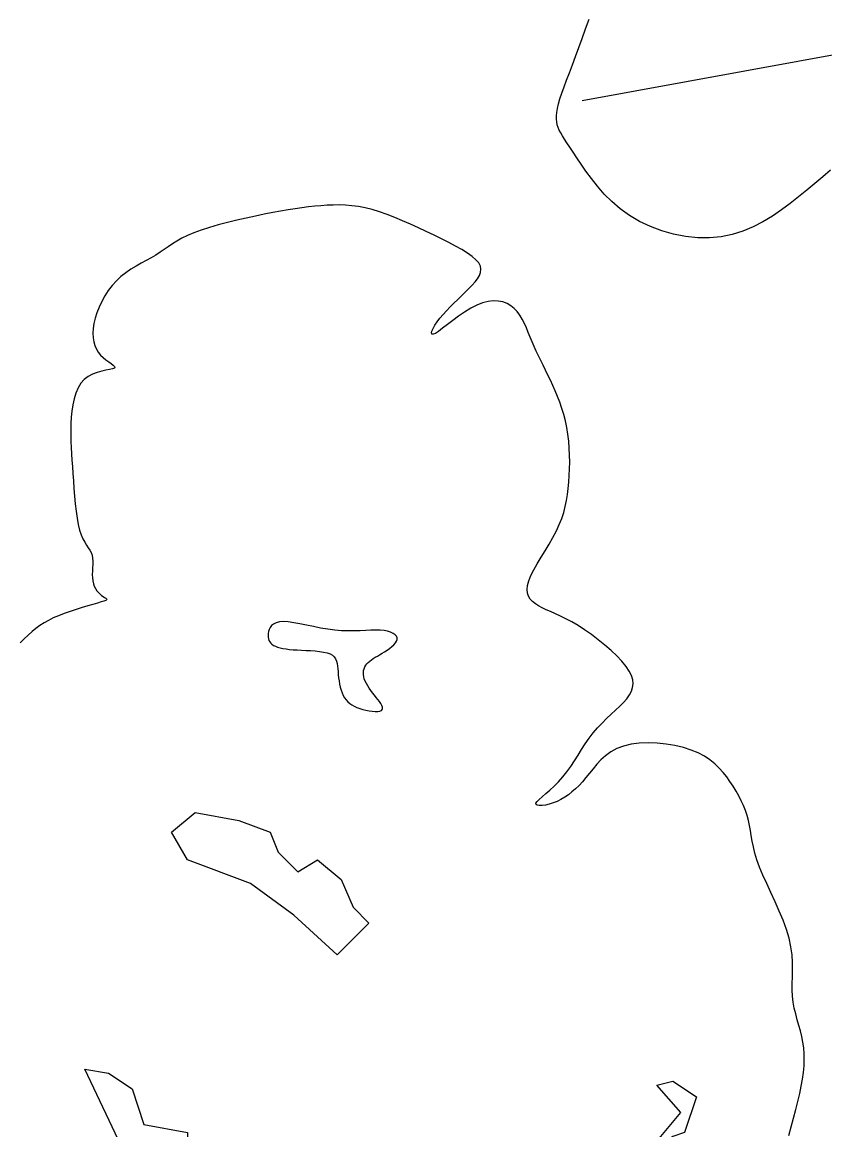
# Model space of a CAD drawing. Header units: metres. Extents: x 10 to 239, y 2 to 253.
# Drawn here: x 95.508 to 98.243, y 53.352 to 57.125 of the extents above; entities that cross this region are included whole.
import ezdxf

# ---------------------------------------------------------------- set-up
doc = ezdxf.new("R2010")
doc.units = ezdxf.units.M
doc.header["$MEASUREMENT"] = 0
doc.layers.add('1', color=7, linetype='Continuous')
doc.layers.add('cot200', color=9, linetype='Continuous')
doc.layers.add('bloques ARBOLES', color=7, linetype='Continuous', true_color=0xb8d897)

# ---------------------------------------------------------------- blocks, each defined once
blk = doc.blocks.new('ARB5')
blk.add_lwpolyline([(-4570.1, 30.3), (-4586.8, -33), (-4603.5, -95.3), (-4619.7, -156.3), (-4634.8, -215.2), (-4648.2, -271.6), (-4659.5, -325), (-4668.5, -375.6), (-4675.1, -423.9), (-4679.5, -470), (-4681.3, -514.3), (-4680.7, -557.2), (-4677.5, -599), (-4671.8, -640.1), (-4663.5, -680.6), (-4653.3, -721), (-4642.1, -761.3), (-4630.5, -801.9), (-4619.3, -842.9), (-4609.4, -884.6), (-4601.4, -927.1), (-4596.2, -970.8), (-4594.3, -1015.8), (-4594.5, -1062.3), (-4595.8, -1110.6), (-4596.8, -1160.9), (-4596.3, -1213.5), (-4592.9, -1268.4), (-4585.5, -1326), (-4572.6, -1386.5), (-4553.6, -1449.9), (-4529.5, -1515.4), (-4501.7, -1582), (-4471.7, -1648.7), (-4441.1, -1714.6), (-4411.3, -1778.5), (-4383.8, -1839.6), (-4360.2, -1896.8), (-4341.4, -1949.4), (-4327.1, -1997.7), (-4316.1, -2042.3), (-4307.7, -2084), (-4300.8, -2123.2), (-4294.5, -2160.5), (-4287.8, -2196.7), (-4279.9, -2232.2), (-4270, -2267.6), (-4257.9, -2303), (-4243.9, -2338.3), (-4228, -2373.3), (-4210.3, -2408.2), (-4191, -2442.8), (-4170.1, -2477.1), (-4147.7, -2510.9), (-4124, -2544.3), (-4098.2, -2576.9), (-4070, -2608.4), (-4038.6, -2638.5), (-4003.4, -2666.8), (-3963.8, -2693), (-3919.3, -2716.7), (-3869.2, -2737.7), (-3813.3, -2755.6), (-3752.7, -2770), (-3689.2, -2780.7), (-3624.3, -2787.3), (-3559.6, -2789.5), (-3496.7, -2786.9), (-3437.3, -2779.2), (-3382.9, -2766.1), (-3334.8, -2747.4), (-3292.4, -2724), (-3255, -2696.8), (-3221.8, -2666.8), (-3191.9, -2635.1), (-3164.5, -2602.6), (-3138.7, -2570.3), (-3113.8, -2539.3), (-3089, -2510.3), (-3064.1, -2483.5), (-3039, -2458.9), (-3013.5, -2436.5), (-2987.6, -2416.4), (-2961.1, -2398.4), (-2934, -2382.7), (-2906.1, -2369.2), (-2877.5, -2357.9), (-2849.3, -2349.1), (-2822.6, -2342.7), (-2798.7, -2339.1), (-2778.8, -2338.3), (-2764, -2340.6), (-2755.7, -2346.2), (-2755, -2355), (-2762.8, -2367.4), (-2778, -2383.2), (-2799.3, -2402.4), (-2825.2, -2424.7), (-2854.6, -2450.2), (-2885.8, -2478.6), (-2917.6, -2509.9), (-2948.6, -2544), (-2977.7, -2580.7), (-3005.1, -2619.4), (-3031.4, -2659.5), (-3057.2, -2700.5), (-3082.9, -2741.7), (-3109.2, -2782.5), (-3136.7, -2822.3), (-3165.8, -2860.6), (-3196.8, -2896.7), (-3229.3, -2930.8), (-3262.3, -2963.2), (-3295, -2994), (-3326.6, -3023.5), (-3356.3, -3051.9), (-3383.2, -3079.4), (-3406.5, -3106.2), (-3425.5, -3132.6), (-3439.7, -3159), (-3448.6, -3185.7), (-3452, -3213.1), (-3449.4, -3241.6), (-3440.4, -3271.7), (-3424.7, -3303.6), (-3401.8, -3337.7), (-3371.7, -3374.3), (-3335.3, -3412.7), (-3294, -3452), (-3249, -3491.3), (-3201.5, -3529.6), (-3152.8, -3566.3), (-3104.3, -3600.2), (-3057.2, -3630.6), (-3012.5, -3656.9), (-2970.4, -3679.4), (-2931, -3698.7), (-2894.3, -3715.7), (-2860.2, -3730.8), (-2828.8, -3744.9), (-2800, -3758.5), (-2773.9, -3772.4), (-2750.5, -3787.1), (-2730.3, -3803.1), (-2713.7, -3820.9), (-2701.3, -3840.9), (-2693.5, -3863.5), (-2690.9, -3889.3), (-2693.9, -3918.6), (-2703.1, -3951.9), (-2718.6, -3989.4), (-2739.4, -4030.6), (-2764.2, -4074.6), (-2791.6, -4120.8), (-2820.4, -4168.3), (-2849.1, -4216.3), (-2876.6, -4264.1), (-2901.4, -4311), (-2922.5, -4356.2), (-2940, -4400.1), (-2954.2, -4443.2), (-2965.7, -4485.8), (-2974.7, -4528.4), (-2981.7, -4571.4), (-2987, -4615.3), (-2991.1, -4660.6), (-2994.1, -4707.4), (-2996.2, -4755.7), (-2997, -4805), (-2996.4, -4854.9), (-2994.3, -4904.9), (-2990.4, -4954.9), (-2984.7, -5004.3), (-2976.9, -5052.7), (-2967, -5099.9), (-2955.1, -5145.7), (-2941.6, -5190.2), (-2926.7, -5233.4), (-2910.7, -5275.3), (-2893.9, -5315.8), (-2876.5, -5355), (-2858.9, -5392.8), (-2841.2, -5429.4), (-2823.6, -5464.9), (-2806.3, -5499.5), (-2789.2, -5533.4), (-2772.7, -5566.9), (-2756.6, -5600.1), (-2741.3, -5633.4), (-2726.7, -5666.9), (-2712.9, -5700.7), (-2699.5, -5734.4), (-2685.9, -5767.6), (-2671.8, -5799.7), (-2656.6, -5830.3), (-2639.7, -5858.9), (-2620.8, -5884.9), (-2599.2, -5907.8), (-2574.7, -5927.2), (-2547.2, -5942.7), (-2517, -5953.9), (-2484.1, -5960.4), (-2448.9, -5961.7), (-2411.3, -5957.6), (-2371.7, -5947.7), (-2330.1, -5931.4), (-2286.9, -5908.9), (-2243.1, -5881.8), (-2199.9, -5851.8), (-2158.4, -5821), (-2119.7, -5791.3), (-2085.1, -5764.7), (-2055.7, -5743), (-2032.7, -5728.3), (-2016.9, -5721.9), (-2008, -5723.3), (-2005.4, -5731.5), (-2008.5, -5745.4), (-2016.7, -5763.9), (-2029.4, -5786.1), (-2045.9, -5810.8), (-2065.7, -5836.9), (-2088.2, -5863.7), (-2112.8, -5890.8), (-2138.9, -5917.9), (-2166.1, -5945), (-2193.6, -5971.9), (-2221.1, -5998.4), (-2247.9, -6024.3), (-2273.5, -6049.5), (-2297.2, -6073.9), (-2318.4, -6097.6), (-2336.1, -6120.7), (-2349.6, -6143.4), (-2358, -6165.9), (-2360.4, -6188.4), (-2356.1, -6211), (-2344.3, -6233.8), (-2324.3, -6257.1), (-2296.8, -6280.7), (-2262.6, -6304.9), (-2222.7, -6329.5), (-2177.9, -6354.5), (-2129.2, -6380), (-2077.3, -6405.9), (-2023.2, -6432.2), (-1967.8, -6458.9), (-1911.4, -6485.6), (-1854.6, -6511.7), (-1797.8, -6536.8), (-1741.5, -6560.3), (-1686, -6581.7), (-1631.8, -6600.6), (-1579.5, -6616.5), (-1529.2, -6628.9), (-1480.8, -6638.2), (-1433.9, -6644.5), (-1388.3, -6648.4), (-1343.5, -6650), (-1299.3, -6649.7), (-1255.3, -6647.9), (-1211.2, -6644.8), (-1166.7, -6640.8), (-1121.2, -6635.9), (-1074.5, -6630), (-1025.9, -6623), (-975.2, -6614.9), (-921.8, -6605.6), (-865.3, -6595.2), (-805.2, -6583.4), (-741.5, -6570.4), (-675.2, -6556.1), (-607.6, -6540.7), (-540.2, -6524.4), (-474.4, -6507.1), (-411.5, -6489.1), (-352.9, -6470.4), (-300, -6451.1), (-253.8, -6431.4), (-213.4, -6411.4), (-177.7, -6391.2), (-145.4, -6370.8), (-115.4, -6350.5), (-86.3, -6330.2), (-57, -6310.2), (-26.2, -6290.5), (6.9, -6271.1), (41.9, -6251.7), (78.3, -6231.8), (115.4, -6210.8), (152.5, -6188.2), (188.9, -6163.6), (224, -6136.4), (257, -6106.2), (287.6, -6072.7), (315.3, -6036.3), (340.2, -5997.9), (362.1, -5958), (380.9, -5917.5), (396.5, -5877), (408.7, -5837.3), (417.6, -5799.2), (422.9, -5763.1), (424.8, -5729.2), (423.4, -5697.5), (418.7, -5668), (411, -5640.8), (400.3, -5615.8), (386.7, -5593), (370.3, -5572.4), (351.6, -5554), (331.6, -5537.7), (312, -5523.4), (294.2, -5511), (279.8, -5500.3), (270.1, -5491.3), (266.8, -5483.9), (271.2, -5477.9), (284.4, -5473.1), (305.1, -5468.7), (331.6, -5463.7), (362.1, -5457.2), (394.8, -5448.3), (427.9, -5436), (459.7, -5419.4), (488.4, -5397.6), (512.6, -5369.8), (532.3, -5336.8), (548.1, -5299.5), (560.4, -5258.8), (569.5, -5215.7), (576, -5171), (580.3, -5125.8), (582.8, -5081), (583.9, -5037.3), (583.9, -4994.4), (582.9, -4951.6), (581, -4908.6), (578.5, -4864.7), (575.5, -4819.3), (572.1, -4771.9), (568.6, -4722), (565.1, -4669.3), (561.3, -4614.6), (557, -4559.4), (552.1, -4504.7), (546.3, -4451.7), (539.4, -4401.8), (531.2, -4356), (521.4, -4315.7), (510, -4281.6), (497.4, -4253.1), (484.3, -4229), (471.3, -4208.2), (458.9, -4189.6), (447.7, -4172.2), (438.5, -4154.7), (431.7, -4136.1), (427.8, -4115.6), (426.3, -4093.4), (426.5, -4070), (427.6, -4045.8), (428.9, -4021.4), (429.7, -3997.3), (429.3, -3974), (427, -3951.9), (422.2, -3931.5), (415.2, -3912.9), (406.4, -3896.1), (396.3, -3881), (385.3, -3867.7), (373.9, -3856.2), (362.5, -3846.5), (351.5, -3838.5), (341.4, -3832.2), (333.1, -3827.3), (327.3, -3823.2), (324.9, -3819.6), (326.7, -3816), (333.5, -3811.9), (346.2, -3807), (365.6, -3800.7), (392.2, -3792.8), (424.9, -3783.2), (462.3, -3772.2), (503.1, -3760), (545.9, -3746.6), (589.4, -3732.3), (632, -3717.2), (672.5, -3701.5), (709.8, -3685.3), (744.1, -3668.4), (775.9, -3650.4), (805.9, -3631.2), (834.5, -3610.5), (862.4, -3587.9), (890, -3563.2), (918, -3536.1), (946.8, -3506.6)])
for points in [[(-564.4, 630.8), (2.1, 829.2), (172.1, 602.5), (115.4, 404), (200.4, 148.9), (483.7, -446.4), (313.7, -418), (143.7, -304.6), (58.8, -49.5), (-252.8, 7.2), (-252.8, 92.2), (-54.6, 262.3), (-167.9, 404), (-394.5, 489.1), (-649.4, 432.4), (-876, 460.7), (-1046, 517.4), (-876, 659.2)], [(-3907, -247.9), (-3822, 7.2), (-3737, 35.5), (-3538.7, 177.3), (-3652, 35.5), (-3793.7, -134.6), (-3623.7, -333), (-3737, -361.3)], [(-1555.9, -1495.2), (-1329.2, -1268.4), (-1017.7, -1551.9), (-706.1, -1778.7), (-252.8, -1948.7), (-139.5, -2147.2), (-309.5, -2288.9), (-621.1, -2232.2), (-847.7, -2147.2), (-904.3, -2005.4), (-1046, -1863.7), (-1187.6, -1948.7), (-1357.6, -1807), (-1442.6, -1608.6)], [(-1310.4, -3597.6), (-1260.1, -3604.3), (-1209, -3613.1), (-1158.2, -3623.2), (-1108.5, -3633.6), (-1061.1, -3643.3), (-1016.9, -3651.4), (-976.9, -3656.9), (-942.1, -3659), (-913.2, -3656.9), (-890, -3651), (-871.7, -3642), (-857.7, -3630.6), (-847.6, -3617.5), (-840.5, -3603.2), (-836.1, -3588.4), (-833.5, -3573.9), (-832.4, -3560.2), (-832.8, -3547.4), (-834.7, -3535.4), (-838.3, -3524.3), (-843.6, -3514.1), (-850.8, -3504.8), (-860, -3496.4), (-871.3, -3488.9), (-884.8, -3482.2), (-900.5, -3476.4), (-918.4, -3471.4), (-938.6, -3467.1), (-960.9, -3463.4), (-985.5, -3460.3), (-1012.3, -3457.8), (-1041.3, -3455.8), (-1072.3, -3454.2), (-1104.7, -3452.7), (-1137.5, -3451), (-1169.9, -3448.7), (-1201, -3445.6), (-1229.8, -3441.2), (-1255.6, -3435.3), (-1277.3, -3427.5), (-1294.5, -3417.5), (-1307.4, -3405.6), (-1316.8, -3391.7), (-1323.3, -3376.1), (-1327.7, -3359), (-1330.4, -3340.5), (-1332.3, -3320.7), (-1334, -3299.9), (-1336, -3278.3), (-1338.5, -3256.1), (-1341.8, -3233.7), (-1345.8, -3211.3), (-1350.7, -3189.5), (-1356.5, -3168.4), (-1363.5, -3148.4), (-1371.7, -3129.8), (-1381.3, -3113), (-1392.2, -3097.8), (-1404.5, -3084.2), (-1418.4, -3072), (-1433.7, -3061.1), (-1450.7, -3051.4), (-1469.4, -3042.9), (-1489.8, -3035.4), (-1511.8, -3028.7), (-1534.7, -3023.2), (-1557.7, -3018.8), (-1580.1, -3015.9), (-1600.8, -3014.5), (-1619.2, -3014.8), (-1634.4, -3016.9), (-1645.6, -3021.2), (-1652.1, -3027.6), (-1654.3, -3035.9), (-1652.7, -3046.1), (-1647.9, -3057.8), (-1640.5, -3070.8), (-1631, -3085), (-1619.9, -3100), (-1607.8, -3115.7), (-1595.2, -3131.8), (-1582.6, -3148.3), (-1570.1, -3165), (-1558.2, -3181.8), (-1547.2, -3198.6), (-1537.4, -3215.3), (-1529.2, -3231.8), (-1522.8, -3248), (-1518.6, -3263.7), (-1516.5, -3278.9), (-1516.3, -3293.5), (-1518.1, -3307.6), (-1521.6, -3321), (-1526.8, -3333.7), (-1533.5, -3345.6), (-1541.7, -3356.6), (-1551.2, -3366.8), (-1562, -3376.4), (-1574, -3385.5), (-1587.1, -3394.4), (-1601.4, -3403.3), (-1616.7, -3412.4), (-1633, -3422), (-1650.3, -3432.2), (-1668.3, -3443.3), (-1686.5, -3455), (-1704.1, -3467.3), (-1720.5, -3480), (-1734.9, -3493), (-1746.5, -3506), (-1754.8, -3518.8), (-1758.9, -3531.4), (-1758.2, -3543.6), (-1753, -3555), (-1743.3, -3565.6), (-1729.4, -3575.1), (-1711.5, -3583.3), (-1689.8, -3589.9), (-1664.6, -3594.7), (-1636.1, -3597.6), (-1604.5, -3598.3), (-1569.9, -3597.6), (-1532.6, -3595.9), (-1492.7, -3594), (-1450.4, -3592.6), (-1405.7, -3592.2), (-1359, -3593.7)]]:
    blk.add_lwpolyline(points, close=True)
blk = doc.blocks.new('A$C6F4E7DED')
for p, q in [((1322.96, 608.66), (1745.98, 531.81)), ((1742.95, 596.37), (1739.8, 605.05)), ((1745.98, 587.84), (1742.95, 596.37)), ((1748.97, 579.59), (1745.98, 587.84)), ((1751.92, 571.68), (1748.97, 579.59)), ((1754.78, 564.14), (1751.92, 571.68)), ((1757.49, 557.02), (1754.78, 564.14)), ((1760.02, 550.35), (1757.49, 557.02)), ((1762.31, 544.16), (1760.02, 550.35)), ((1764.32, 538.5), (1762.31, 544.16)), ((1766.01, 533.41), (1764.32, 538.5)), ((1767.32, 528.89), (1766.01, 533.41)), ((1768.28, 524.9), (1767.32, 528.89)), ((1768.91, 521.36), (1768.28, 524.9)), ((1769.21, 518.2), (1768.91, 521.36)), ((1767.61, 507.79), (1768.39, 510.2)), ((1768.39, 510.2), (1768.93, 512.69)), ((1768.93, 512.69), (1769.21, 515.33)), ((1769.21, 515.33), (1769.21, 518.2)), ((1761.9, 497.18), (1763.76, 500.16)), ((1763.76, 500.16), (1765.32, 502.86)), ((1765.32, 502.86), (1766.59, 505.37)), ((1766.59, 505.37), (1767.61, 507.79)), ((1754.17, 485.62), (1757.13, 490)), ((1757.13, 490), (1759.7, 493.83)), ((1759.7, 493.83), (1761.9, 497.18)), ((1746.94, 474.82), (1750.78, 480.57)), ((1750.78, 480.57), (1754.17, 485.62)), ((1522.65, 469.26), (1529.61, 463.32)), ((1742.61, 468.5), (1746.94, 474.82)), ((1529.61, 463.32), (1536.67, 457.34)), ((1732.26, 454.86), (1737.73, 461.79)), ((1737.73, 461.79), (1742.61, 468.5)), ((1536.67, 457.34), (1543.89, 451.35)), ((1543.89, 451.35), (1551.29, 445.35)), ((1726.15, 447.89), (1732.26, 454.86)), ((1551.29, 445.35), (1558.92, 439.37)), ((1558.92, 439.37), (1566.8, 433.53)), ((1711.82, 434.55), (1719.35, 441.06)), ((1719.35, 441.06), (1726.15, 447.89)), ((1566.8, 433.53), (1574.97, 427.97)), ((1703.51, 428.54), (1711.82, 434.55)), ((1574.97, 427.97), (1583.44, 422.83)), ((1583.44, 422.83), (1592.25, 418.26)), ((1684.65, 418.56), (1694.42, 423.18)), ((1694.42, 423.18), (1703.51, 428.54)), ((1592.25, 418.26), (1601.43, 414.39)), ((1601.43, 414.39), (1611, 411.37)), ((1611, 411.37), (1620.99, 409.33)), ((1620.99, 409.33), (1631.41, 408.38)), ((1642.11, 408.5), (1652.95, 409.64)), ((1652.95, 409.64), (1663.76, 411.73)), ((1663.76, 411.73), (1674.38, 414.72)), ((1674.38, 414.72), (1684.65, 418.56)), ((1631.41, 408.38), (1642.11, 408.5))]:
    blk.add_line(p, q)
blk = doc.blocks.new('asddsd')
at = {"layer": 'bloques ARBOLES', "xscale": -0.00378276582045174, "yscale": 0.00378276582045174, "zscale": 0.00378276582045174}
blk.add_blockref('A$C6F4E7DED', (85.3903, 45.5439, 1.2423), dxfattribs=at)
at = {"layer": 'bloques ARBOLES', "xscale": 0.0004740765671158, "yscale": 0.0004740765671158, "zscale": 0.0004740765671158, "rotation": 180}
blk.add_blockref('ARB5', (77.3221, 44.0482), dxfattribs=at)

msp = doc.modelspace()

# ---------------------------------------------------------------- linework, layer by layer
at = {"layer": 'cot200'}
for points, knots in [([(105.215, 34.10371), (103.29078, 34.12742), (101.5175, 34.52126), (99.89572, 35.28658), (99.01349, 35.70291), (98.17608, 36.22917), (97.3836, 36.86557), (94.26818, 39.36743), (91.84697, 43.57158), (90.12537, 49.4912), (89.99638, 49.9347), (89.87133, 50.38782), (89.75033, 50.85097), (88.88037, 54.18111), (88.22034, 58.02966), (87.76942, 62.39456)], [2.7323709, 2.7323709, 2.7323709, 2.7323709, 2.9382831, 2.9382831, 2.9382831, 3.0502975, 3.0502975, 3.0502975, 3.4906512, 3.4906512, 3.4906512, 3.5236424, 3.5236424, 3.5236424, 3.7608538, 3.7608538, 3.7608538, 3.7608538]), ([(105.215, 38.77893), (103.21805, 39.64315), (101.44463, 41.05548), (99.89572, 43.01834), (98.29825, 45.04274), (96.93959, 47.65274), (95.82084, 50.85097), (94.68617, 54.09467), (93.79828, 57.94346), (93.15601, 62.39456)], [2.92332982, 2.92332982, 2.92332982, 2.92332982, 3.17348293, 3.17348293, 3.17348293, 3.43147912, 3.43147912, 3.43147912, 3.69314249, 3.69314249, 3.69314249, 3.69314249])]:
    msp.add_open_spline(points, degree=3, knots=knots, dxfattribs=at)

# ---------------------------------------------------------------- block references
at = {"layer": '1', "lineweight": 0}
msp.add_blockref('asddsd', (18.62841, 9.30206), dxfattribs=at)

doc.saveas('drawing.dxf')
